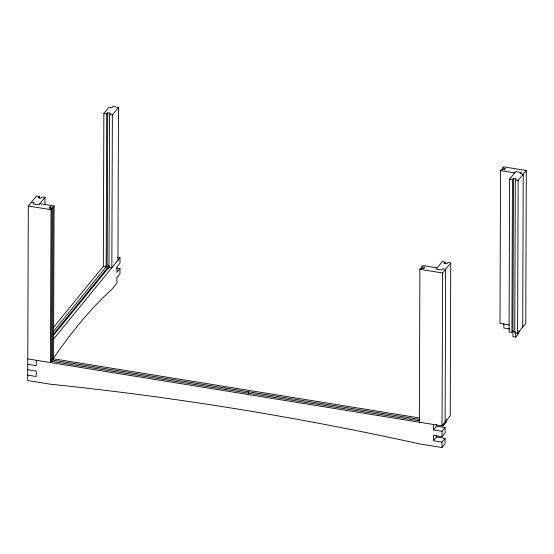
<?xml version="1.0" encoding="UTF-8"?>
<svg xmlns="http://www.w3.org/2000/svg" width="554" height="554" viewBox="0 0 554 554"><rect width="100%" height="100%" fill="white"/><g stroke="black" fill="none" stroke-linecap="round" stroke-linejoin="round"><path stroke-width="0.83" d="M39.306 198.207L39.313 196.483L36.474 196.019L28.309 206.019L27.7 380.543L50.4 384.213A3188.235 2693.236 39.2 0 1 419.274 443.844L441.974 447.514L445.042 443.768L445.056 438.353L436.545 436.974L433.484 440.728L441.995 442.106L445.056 438.353M36.287 360.273L36.266 365.682L27.755 364.31M44.964 204.308L44.992 197.397L42.152 196.94L41.128 198.187L38.295 197.73L39.313 196.483M50.206 208.456L50.213 206.732L53.052 207.189L54.07 205.943L39.881 203.65M52.028 208.442L51.01 209.689L50.476 362.565L51.494 361.312L52.028 208.442L49.195 207.979L50.213 206.732M53.052 207.189L52.519 360.065L53.537 358.819L54.07 205.943M103.854 113.528L103.321 266.405L106.16 266.862L106.693 113.986L107.718 112.732L110.551 113.196L109.533 114.443L108.999 267.319L111.839 267.776L112.372 114.9L118.494 107.4L112.822 106.486L111.797 107.739L108.958 107.275L103.854 113.528L106.693 113.986M107.171 268.704L107.718 112.732M117.96 260.276L118.494 107.4M116.562 268.053L119.962 268.6L119.948 274.015L116.88 277.762L116.866 283.177L111.763 289.423A824.013 249.231 -80.8 0 0 53.253 358.59M117.448 257.368L120.003 257.776L119.983 263.192L116.922 266.938L116.901 272.353L119.962 268.6M225.63 389.407L225.637 388.049M248.331 393.749L248.337 391.72M419.35 422.196L419.884 269.32L420.908 268.074L423.741 268.531L424.766 267.284L421.926 266.827L421.919 268.552M433.484 440.728L433.498 435.312L442.016 436.691L445.077 432.944L445.097 427.529L436.58 426.151L433.519 429.904L442.03 431.282L445.097 427.529M433.519 429.904L433.54 424.489M436.545 436.974L436.552 435.43M436.58 426.151L436.587 424.606M441.974 447.514L441.995 442.106M442.016 436.691L442.03 431.282M27.776 358.895L442.05 425.867L442.584 272.99L450.755 262.991L447.916 262.534L446.891 263.787L444.059 263.323L445.077 262.077L442.237 261.62L436.116 269.119L441.787 270.033L442.812 268.787L445.651 269.244L445.111 422.12M440.444 425.361L443.276 425.818L443.283 424.274M445.07 263.801L445.077 262.077M446.351 419.752L446.344 422.072L443.276 425.818M450.755 262.991L450.222 415.867L442.05 425.867M502.575 169.808L502.582 168.077L505.414 168.541L504.396 169.787L501.557 169.33L500.539 170.577L500.006 323.453L509.181 324.942M503.856 323.439L503.842 328.072L509.805 329.041M522.706 327.123L523.239 174.247L520.4 173.79L521.418 172.543L515.746 171.622L509.618 179.122L509.084 331.998L511.924 332.455L512.942 331.209L515.075 331.548M511.924 332.455L512.457 179.579L513.482 178.333L516.314 178.79L515.296 180.043L514.763 332.912L517.602 333.376L525.767 323.377L526.3 170.5L503.6 166.83L502.582 168.077M513.482 178.333L512.928 336.617L515.76 337.074L518.828 333.328L518.835 331.008M515.76 337.074L515.781 332.442M517.602 333.376L518.135 180.5L526.3 170.5M44.992 197.397L38.863 204.897L33.192 203.983L34.209 202.729L31.37 202.272M53.489 327.414L103.833 265.781M53.613 331.195L107.178 265.608L109.311 265.955M53.6 333.903L107.171 268.316L108.591 268.545M53.717 335.004L109.47 266.737M53.253 339.505L120.003 257.776M421.926 266.827L422.951 265.574L437.134 267.866M500.539 170.577L514.721 172.876M109.533 114.443L112.372 114.9M509.618 179.122L512.457 179.579M515.296 180.043L518.135 180.5M28.309 206.019L51.01 209.689M419.884 269.32L442.584 272.99M53.018 358.729L419.516 417.979M51.1 359.837L419.939 419.461M51.224 361.27L419.773 420.853M27.735 369.719L36.252 371.097L36.232 376.505L27.721 375.127"/></g></svg>
